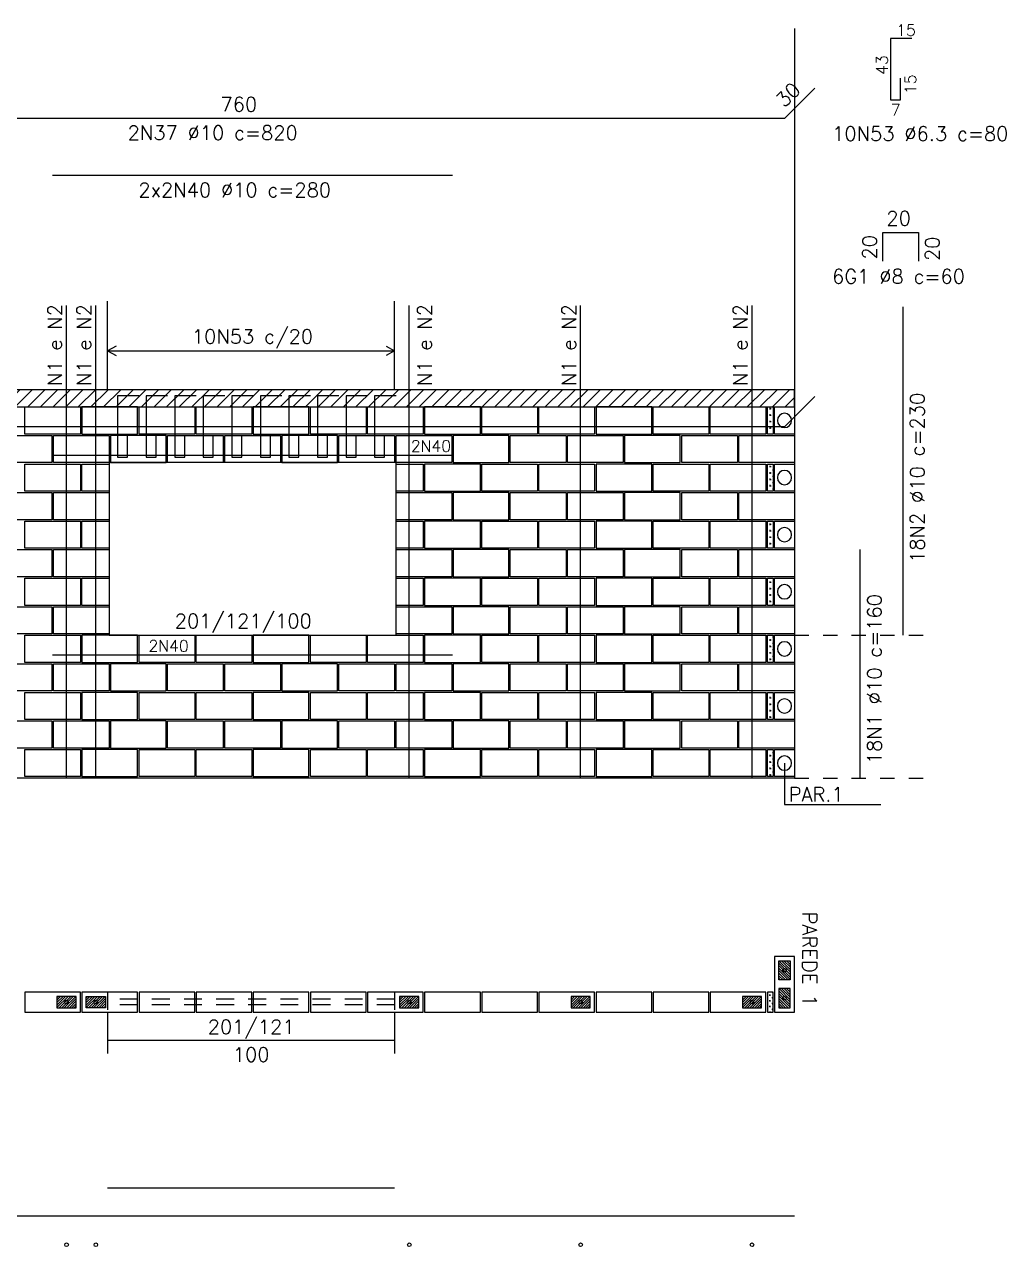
# Model space of a CAD drawing. Header units: metres. Extents: x -96 to 15, y -6 to 59.
# Drawn here: x -36.48 to -29.61, y -1.25 to 7.31 of the extents above; entities that cross this region are included whole.
import ezdxf
from ezdxf.enums import TextEntityAlignment as Align

# ---------------------------------------------------------------- set-up
doc = ezdxf.new("R2010")
doc.units = ezdxf.units.M
doc.header["$LTSCALE"] = 0.5
doc.header["$MEASUREMENT"] = 0
doc.linetypes.add('CENTER', pattern=[2, 1.25, -0.25, 0.25, -0.25])
doc.linetypes.add('HIDDEN', pattern=[0.375, 0.25, -0.125])
for name, color, linetype in [('ALV01', 2, 'CONTINUOUS'), ('AUX00', 7, 'CONTINUOUS'), ('AUX01', 1, 'CONTINUOUS'), ('B04', 6, 'CONTINUOUS'), ('B19', 3, 'CONTINUOUS'), ('B39', 2, 'CONTINUOUS'), ('B39C', 5, 'CONTINUOUS'), ('B90°', 116, 'CONTINUOUS'), ('BLOCO-I', 3, 'CONTINUOUS'), ('BLOCOS-E', 2, 'CONTINUOUS'), ('BP', 116, 'CONTINUOUS'), ('COT01', 1, 'CONTINUOUS'), ('EIX01', 1, 'CENTER'), ('ESQ05', 194, 'CONTINUOUS'), ('ESQUADRIAS', 5, 'HIDDEN'), ('FERRO', 4, 'CONTINUOUS'), ('FERRO_CANALETA', 4, 'CONTINUOUS'), ('FERRO_GROUTE', 4, 'CONTINUOUS'), ('GROUTE01', 6, 'CONTINUOUS'), ('H04', 9, 'CONTINUOUS'), ('HATCHLAJE', 251, 'HIDDEN'), ('TXPR', 3, 'CONTINUOUS'), ('TXPR02', 3, 'CONTINUOUS'), ('TXT02', 2, 'CONTINUOUS'), ('VIG02', 3, 'CONTINUOUS')]:
    doc.layers.add(name, color=color, linetype=linetype)
doc.styles.add('ROMANS', font='romans.shx')
doc.styles.add('SIMPLEX', font='SIMPLEX')
pattern_1 = [(315, (-55.621083, -42.534448), (0.0088388348, 0.0088388348), [])]

# ---------------------------------------------------------------- blocks, each defined once
blk = doc.blocks.new('*U29')
at = {"layer": 'B04'}
h = blk.add_hatch(dxfattribs=at)
h.set_pattern_fill('CROSS', scale=0.08, angle=180, style=0)
h.set_pattern_definition([(1e-14, (-114.7, 93.75), (0.02, -0.02), [0.01, -0.03]), (270, (-114.695, 93.755), (-0.02, -0.02), [0.01, -0.03])])
h.paths.add_polyline_path([(0, 0), (0, 0.14), (0.04, 0.14), (0.04, 0)])
blk.add_lwpolyline([(0, 0), (0, 0.14), (0.04, 0.14), (0.04, 0)], close=True, dxfattribs=at)
blk = doc.blocks.new('*U36')
at = {"layer": 'AUX01'}
for p, q in [((0, 2.01), (0.29, 2.01)), ((0.2, 2.01), (0.2, 0)), ((0, 0), (0.29, 0))]:
    blk.add_line(p, q, dxfattribs=at)
at = {"layer": 'ESQUADRIAS'}
for p, q in [((-0.14, 2.01), (0, 2.01)), ((-0.09, 2.01), (-0.09, 0)), ((-0.05, 2.01), (-0.05, 0)), ((-0.14, 0), (0, 0))]:
    blk.add_line(p, q, dxfattribs=at)
at = {"layer": 'TXT02', "style": 'ROMANS'}
blk.add_attdef('LARG/ALT', text='', height=0.1, rotation=90, dxfattribs=at).set_placement((0.1833, 1.005), align=Align.BOTTOM_CENTER)
blk.add_attdef('PEIT', text='', height=0.1, rotation=90, dxfattribs=at).set_placement((0.2475, 1.005), align=Align.TOP_CENTER)
blk = doc.blocks.new('BE-14X04-VISTA')
at = {"layer": 'H04'}
h = blk.add_hatch(dxfattribs=at)
h.set_pattern_fill('CROSS', color=256, scale=0.090009, style=0)
h.set_pattern_definition([(360, (9.124238, 13.820944), (0.02250224, 0.02250224), [0.01125112, -0.03375336]), (90, (9.129863, 13.815318), (-0.02250224, 0.02250224), [0.01125112, -0.03375336])])
h.paths.add_polyline_path([(-0.04, 0), (0, 0), (0, 0.19), (-0.04, 0.19)])
at = {"layer": 'B04'}
blk.add_lwpolyline([(0, 0), (-0.04, 0), (-0.04, 0.19), (0, 0.19)], close=True, dxfattribs=at)
blk = doc.blocks.new('BP')
at = {"layer": 'BP'}
blk.add_lwpolyline([(0, 0), (0.14, 0), (0.14, 0.19), (0, 0.19)], close=True, dxfattribs=at)
blk.add_circle((0.07, 0.095), 0.05, dxfattribs=at)

msp = doc.modelspace()

# ---------------------------------------------------------------- hatches: boundary and pattern name
at = {"layer": 'AUX00'}
h = msp.add_hatch(dxfattribs=at)
h.set_pattern_fill('ANSI31', scale=0.1, angle=-90, style=0)
h.set_pattern_definition(pattern_1)
h.paths.add_polyline_path([(-31.2019, 0.6159), (-31.2019, 0.7509), (-31.1219, 0.7509), (-31.1219, 0.6159)])
h = msp.add_hatch(dxfattribs=at)
h.set_pattern_fill('ANSI31', scale=0.1, angle=-90, style=0)
h.set_pattern_definition(pattern_1)
h.paths.add_polyline_path([(-31.1219, 0.5559), (-31.2019, 0.5559), (-31.2019, 0.4209), (-31.1219, 0.4209)])
h = msp.add_hatch(dxfattribs=at)
h.set_pattern_fill('ANSI31', scale=0.1, style=0)
h.set_pattern_definition([(45, (6.833422, -23.998318), (-0.0088388348, 0.0088388348), [])])
h.paths.add_polyline_path([(-36.2569, 0.5009), (-36.2569, 0.4209), (-36.1219, 0.4209), (-36.1219, 0.5009)])
h = msp.add_hatch(dxfattribs=at)
h.set_pattern_fill('ANSI31', scale=0.1, style=0)
h.set_pattern_definition([(45, (7.233422, -23.998318), (-0.0088388348, 0.0088388348), [])])
h.paths.add_polyline_path([(-35.9169, 0.5009), (-35.9169, 0.4209), (-36.0519, 0.4209), (-36.0519, 0.5009)])
h = msp.add_hatch(dxfattribs=at)
h.set_pattern_fill('ANSI31', scale=0.1, style=0)
h.set_pattern_definition([(45, (9.233422, -23.998318), (-0.0088388348, 0.0088388348), [])])
h.paths.add_polyline_path([(-33.8569, 0.5009), (-33.8569, 0.4209), (-33.7219, 0.4209), (-33.7219, 0.5009)])
h = msp.add_hatch(dxfattribs=at)
h.set_pattern_fill('ANSI31', scale=0.1, style=0)
h.set_pattern_definition([(45, (10.433422, -23.998318), (-0.0088388348, 0.0088388348), [])])
h.paths.add_polyline_path([(-32.6569, 0.5009), (-32.6569, 0.4209), (-32.5219, 0.4209), (-32.5219, 0.5009)])
h = msp.add_hatch(dxfattribs=at)
h.set_pattern_fill('ANSI31', scale=0.1, style=0)
h.set_pattern_definition([(45, (11.633422, -23.998318), (-0.0088388348, 0.0088388348), [])])
h.paths.add_polyline_path([(-31.4569, 0.5009), (-31.4569, 0.4209), (-31.3219, 0.4209), (-31.3219, 0.5009)])
at = {"layer": 'HATCHLAJE'}
h = msp.add_hatch(dxfattribs=at)
h.set_pattern_fill('ANSI31', color=256, scale=0.5)
h.set_pattern_definition([(45, (-69.101895, 0.44987), (-0.04419417, 0.04419417), [])])
h.paths.add_polyline_path([(-31.0919, 4.7499), (-46.2319, 4.7499), (-46.2319, 4.6299), (-31.0919, 4.6299)])

# ---------------------------------------------------------------- linework, layer by layer
at = {"layer": 'ALV01'}
msp.add_line((-31.0919, -1.0391), (-38.8319, -1.0391), dxfattribs=at)
at = {"layer": 'AUX01'}
for points in [[(-31.0919, 7.2799), (-31.0919, 2.0299), (-46.2319, 2.0299), (-46.2319, 7.2799)], [(-31.1619, 2.1349), (-31.1619, 1.8441), (-30.4883, 1.8441)]]:
    msp.add_lwpolyline(points, dxfattribs=at)
msp.add_lwpolyline([(-35.8919, 3.0299), (-33.8819, 3.0299), (-33.8819, 4.2399), (-35.8919, 4.2399)], close=True, dxfattribs=at)
at = {"layer": 'B19'}
for points in [[(-36.0819, 4.2299), (-35.8919, 4.2299), (-35.8919, 4.0399), (-36.0819, 4.0399)], [(-33.8819, 4.2299), (-33.6919, 4.2299), (-33.6919, 4.0399), (-33.8819, 4.0399)], [(-36.0819, 3.8299), (-35.8919, 3.8299), (-35.8919, 3.6399), (-36.0819, 3.6399)], [(-33.8819, 3.8299), (-33.6919, 3.8299), (-33.6919, 3.6399), (-33.8819, 3.6399)], [(-36.0819, 3.4299), (-35.8919, 3.4299), (-35.8919, 3.2399), (-36.0819, 3.2399)], [(-33.8819, 3.4299), (-33.6919, 3.4299), (-33.6919, 3.2399), (-33.8819, 3.2399)]]:
    msp.add_lwpolyline(points, close=True, dxfattribs=at)
at = {"layer": 'B39'}
for points in [[(-33.4819, 4.4299), (-33.4819, 4.2399), (-33.0919, 4.2399), (-33.0919, 4.4299)], [(-32.6919, 4.4299), (-32.6919, 4.2399), (-33.0819, 4.2399), (-33.0819, 4.4299)], [(-32.2919, 4.4299), (-32.2919, 4.2399), (-32.6819, 4.2399), (-32.6819, 4.4299)], [(-32.2819, 4.4299), (-32.2819, 4.2399), (-31.8919, 4.2399), (-31.8919, 4.4299)], [(-31.4919, 4.4299), (-31.4919, 4.2399), (-31.8819, 4.2399), (-31.8819, 4.4299)], [(-31.0919, 4.4299), (-31.0919, 4.2399), (-31.4819, 4.2399), (-31.4819, 4.4299)], [(-36.0919, 4.2299), (-36.0919, 4.0399), (-36.4819, 4.0399), (-36.4819, 4.2299)], [(-33.6819, 4.2299), (-33.6819, 4.0399), (-33.2919, 4.0399), (-33.2919, 4.2299)], [(-32.8919, 4.2299), (-32.8919, 4.0399), (-33.2819, 4.0399), (-33.2819, 4.2299)], [(-32.4919, 4.2299), (-32.4919, 4.0399), (-32.8819, 4.0399), (-32.8819, 4.2299)], [(-32.4819, 4.2299), (-32.4819, 4.0399), (-32.0919, 4.0399), (-32.0919, 4.2299)], [(-31.6919, 4.2299), (-31.6919, 4.0399), (-32.0819, 4.0399), (-32.0819, 4.2299)], [(-31.2919, 4.2299), (-31.2919, 4.0399), (-31.6819, 4.0399), (-31.6819, 4.2299)], [(-36.2919, 4.0299), (-36.2919, 3.8399), (-36.6819, 3.8399), (-36.6819, 4.0299)], [(-35.8919, 4.0299), (-35.8919, 3.8399), (-36.2819, 3.8399), (-36.2819, 4.0299)], [(-33.4919, 4.0299), (-33.4919, 3.8399), (-33.8819, 3.8399), (-33.8819, 4.0299)], [(-33.4819, 4.0299), (-33.4819, 3.8399), (-33.0919, 3.8399), (-33.0919, 4.0299)], [(-32.6919, 4.0299), (-32.6919, 3.8399), (-33.0819, 3.8399), (-33.0819, 4.0299)], [(-32.2919, 4.0299), (-32.2919, 3.8399), (-32.6819, 3.8399), (-32.6819, 4.0299)], [(-32.2819, 4.0299), (-32.2819, 3.8399), (-31.8919, 3.8399), (-31.8919, 4.0299)], [(-31.4919, 4.0299), (-31.4919, 3.8399), (-31.8819, 3.8399), (-31.8819, 4.0299)], [(-31.0919, 4.0299), (-31.0919, 3.8399), (-31.4819, 3.8399), (-31.4819, 4.0299)], [(-36.0919, 3.8299), (-36.0919, 3.6399), (-36.4819, 3.6399), (-36.4819, 3.8299)], [(-33.6819, 3.8299), (-33.6819, 3.6399), (-33.2919, 3.6399), (-33.2919, 3.8299)], [(-32.8919, 3.8299), (-32.8919, 3.6399), (-33.2819, 3.6399), (-33.2819, 3.8299)], [(-32.4919, 3.8299), (-32.4919, 3.6399), (-32.8819, 3.6399), (-32.8819, 3.8299)], [(-32.4819, 3.8299), (-32.4819, 3.6399), (-32.0919, 3.6399), (-32.0919, 3.8299)], [(-31.6919, 3.8299), (-31.6919, 3.6399), (-32.0819, 3.6399), (-32.0819, 3.8299)], [(-31.2919, 3.8299), (-31.2919, 3.6399), (-31.6819, 3.6399), (-31.6819, 3.8299)], [(-36.2919, 3.6299), (-36.2919, 3.4399), (-36.6819, 3.4399), (-36.6819, 3.6299)], [(-35.8919, 3.6299), (-35.8919, 3.4399), (-36.2819, 3.4399), (-36.2819, 3.6299)], [(-33.4919, 3.6299), (-33.4919, 3.4399), (-33.8819, 3.4399), (-33.8819, 3.6299)], [(-33.4819, 3.6299), (-33.4819, 3.4399), (-33.0919, 3.4399), (-33.0919, 3.6299)], [(-32.6919, 3.6299), (-32.6919, 3.4399), (-33.0819, 3.4399), (-33.0819, 3.6299)], [(-32.2919, 3.6299), (-32.2919, 3.4399), (-32.6819, 3.4399), (-32.6819, 3.6299)], [(-32.2819, 3.6299), (-32.2819, 3.4399), (-31.8919, 3.4399), (-31.8919, 3.6299)], [(-31.4919, 3.6299), (-31.4919, 3.4399), (-31.8819, 3.4399), (-31.8819, 3.6299)], [(-31.0919, 3.6299), (-31.0919, 3.4399), (-31.4819, 3.4399), (-31.4819, 3.6299)], [(-36.0919, 3.4299), (-36.0919, 3.2399), (-36.4819, 3.2399), (-36.4819, 3.4299)], [(-33.6819, 3.4299), (-33.6819, 3.2399), (-33.2919, 3.2399), (-33.2919, 3.4299)], [(-32.8919, 3.4299), (-32.8919, 3.2399), (-33.2819, 3.2399), (-33.2819, 3.4299)], [(-32.4919, 3.4299), (-32.4919, 3.2399), (-32.8819, 3.2399), (-32.8819, 3.4299)], [(-32.4819, 3.4299), (-32.4819, 3.2399), (-32.0919, 3.2399), (-32.0919, 3.4299)], [(-31.6919, 3.4299), (-31.6919, 3.2399), (-32.0819, 3.2399), (-32.0819, 3.4299)], [(-31.2919, 3.4299), (-31.2919, 3.2399), (-31.6819, 3.2399), (-31.6819, 3.4299)], [(-36.2919, 3.2299), (-36.2919, 3.0399), (-36.6819, 3.0399), (-36.6819, 3.2299)], [(-35.8919, 3.2299), (-35.8919, 3.0399), (-36.2819, 3.0399), (-36.2819, 3.2299)], [(-33.4919, 3.2299), (-33.4919, 3.0399), (-33.8819, 3.0399), (-33.8819, 3.2299)], [(-33.4819, 3.2299), (-33.4819, 3.0399), (-33.0919, 3.0399), (-33.0919, 3.2299)], [(-32.6919, 3.2299), (-32.6919, 3.0399), (-33.0819, 3.0399), (-33.0819, 3.2299)], [(-32.2919, 3.2299), (-32.2919, 3.0399), (-32.6819, 3.0399), (-32.6819, 3.2299)], [(-32.2819, 3.2299), (-32.2819, 3.0399), (-31.8919, 3.0399), (-31.8919, 3.2299)], [(-31.4919, 3.2299), (-31.4919, 3.0399), (-31.8819, 3.0399), (-31.8819, 3.2299)], [(-31.0919, 3.2299), (-31.0919, 3.0399), (-31.4819, 3.0399), (-31.4819, 3.2299)], [(-32.8919, 3.0299), (-32.8919, 2.8399), (-33.2819, 2.8399), (-33.2819, 3.0299)], [(-32.4919, 3.0299), (-32.4919, 2.8399), (-32.8819, 2.8399), (-32.8819, 3.0299)], [(-32.4819, 3.0299), (-32.4819, 2.8399), (-32.0919, 2.8399), (-32.0919, 3.0299)], [(-31.6919, 3.0299), (-31.6919, 2.8399), (-32.0819, 2.8399), (-32.0819, 3.0299)], [(-31.2919, 3.0299), (-31.2919, 2.8399), (-31.6819, 2.8399), (-31.6819, 3.0299)], [(-36.2919, 2.8299), (-36.2919, 2.6399), (-36.6819, 2.6399), (-36.6819, 2.8299)], [(-35.8919, 2.8299), (-35.8919, 2.6399), (-36.2819, 2.6399), (-36.2819, 2.8299)], [(-35.8819, 2.8299), (-35.8819, 2.6399), (-35.4919, 2.6399), (-35.4919, 2.8299)], [(-35.0919, 2.8299), (-35.0919, 2.6399), (-35.4819, 2.6399), (-35.4819, 2.8299)], [(-34.6919, 2.8299), (-34.6919, 2.6399), (-35.0819, 2.6399), (-35.0819, 2.8299)], [(-34.6819, 2.8299), (-34.6819, 2.6399), (-34.2919, 2.6399), (-34.2919, 2.8299)], [(-33.8919, 2.8299), (-33.8919, 2.6399), (-34.2819, 2.6399), (-34.2819, 2.8299)], [(-33.4919, 2.8299), (-33.4919, 2.6399), (-33.8819, 2.6399), (-33.8819, 2.8299)], [(-33.4819, 2.8299), (-33.4819, 2.6399), (-33.0919, 2.6399), (-33.0919, 2.8299)], [(-32.6919, 2.8299), (-32.6919, 2.6399), (-33.0819, 2.6399), (-33.0819, 2.8299)], [(-32.2919, 2.8299), (-32.2919, 2.6399), (-32.6819, 2.6399), (-32.6819, 2.8299)], [(-32.2819, 2.8299), (-32.2819, 2.6399), (-31.8919, 2.6399), (-31.8919, 2.8299)], [(-31.4919, 2.8299), (-31.4919, 2.6399), (-31.8819, 2.6399), (-31.8819, 2.8299)], [(-31.0919, 2.8299), (-31.0919, 2.6399), (-31.4819, 2.6399), (-31.4819, 2.8299)], [(-36.0919, 2.6299), (-36.0919, 2.4399), (-36.4819, 2.4399), (-36.4819, 2.6299)], [(-36.0819, 2.6299), (-36.0819, 2.4399), (-35.6919, 2.4399), (-35.6919, 2.6299)], [(-35.2919, 2.6299), (-35.2919, 2.4399), (-35.6819, 2.4399), (-35.6819, 2.6299)], [(-34.8919, 2.6299), (-34.8919, 2.4399), (-35.2819, 2.4399), (-35.2819, 2.6299)], [(-34.8819, 2.6299), (-34.8819, 2.4399), (-34.4919, 2.4399), (-34.4919, 2.6299)], [(-34.0919, 2.6299), (-34.0919, 2.4399), (-34.4819, 2.4399), (-34.4819, 2.6299)], [(-33.6919, 2.6299), (-33.6919, 2.4399), (-34.0819, 2.4399), (-34.0819, 2.6299)], [(-33.6819, 2.6299), (-33.6819, 2.4399), (-33.2919, 2.4399), (-33.2919, 2.6299)], [(-32.8919, 2.6299), (-32.8919, 2.4399), (-33.2819, 2.4399), (-33.2819, 2.6299)], [(-32.4919, 2.6299), (-32.4919, 2.4399), (-32.8819, 2.4399), (-32.8819, 2.6299)], [(-32.4819, 2.6299), (-32.4819, 2.4399), (-32.0919, 2.4399), (-32.0919, 2.6299)], [(-31.6919, 2.6299), (-31.6919, 2.4399), (-32.0819, 2.4399), (-32.0819, 2.6299)], [(-31.2919, 2.6299), (-31.2919, 2.4399), (-31.6819, 2.4399), (-31.6819, 2.6299)], [(-36.2919, 2.4299), (-36.2919, 2.2399), (-36.6819, 2.2399), (-36.6819, 2.4299)], [(-35.8919, 2.4299), (-35.8919, 2.2399), (-36.2819, 2.2399), (-36.2819, 2.4299)], [(-35.8819, 2.4299), (-35.8819, 2.2399), (-35.4919, 2.2399), (-35.4919, 2.4299)], [(-35.0919, 2.4299), (-35.0919, 2.2399), (-35.4819, 2.2399), (-35.4819, 2.4299)], [(-34.6919, 2.4299), (-34.6919, 2.2399), (-35.0819, 2.2399), (-35.0819, 2.4299)], [(-34.6819, 2.4299), (-34.6819, 2.2399), (-34.2919, 2.2399), (-34.2919, 2.4299)], [(-33.8919, 2.4299), (-33.8919, 2.2399), (-34.2819, 2.2399), (-34.2819, 2.4299)], [(-33.4919, 2.4299), (-33.4919, 2.2399), (-33.8819, 2.2399), (-33.8819, 2.4299)], [(-33.4819, 2.4299), (-33.4819, 2.2399), (-33.0919, 2.2399), (-33.0919, 2.4299)], [(-32.6919, 2.4299), (-32.6919, 2.2399), (-33.0819, 2.2399), (-33.0819, 2.4299)], [(-32.2919, 2.4299), (-32.2919, 2.2399), (-32.6819, 2.2399), (-32.6819, 2.4299)], [(-32.2819, 2.4299), (-32.2819, 2.2399), (-31.8919, 2.2399), (-31.8919, 2.4299)], [(-31.4919, 2.4299), (-31.4919, 2.2399), (-31.8819, 2.2399), (-31.8819, 2.4299)], [(-31.0919, 2.4299), (-31.0919, 2.2399), (-31.4819, 2.2399), (-31.4819, 2.4299)], [(-36.0919, 2.2299), (-36.0919, 2.0399), (-36.4819, 2.0399), (-36.4819, 2.2299)], [(-36.0819, 2.2299), (-36.0819, 2.0399), (-35.6919, 2.0399), (-35.6919, 2.2299)], [(-35.2919, 2.2299), (-35.2919, 2.0399), (-35.6819, 2.0399), (-35.6819, 2.2299)], [(-34.8919, 2.2299), (-34.8919, 2.0399), (-35.2819, 2.0399), (-35.2819, 2.2299)], [(-34.8819, 2.2299), (-34.8819, 2.0399), (-34.4919, 2.0399), (-34.4919, 2.2299)], [(-34.0919, 2.2299), (-34.0919, 2.0399), (-34.4819, 2.0399), (-34.4819, 2.2299)], [(-33.6919, 2.2299), (-33.6919, 2.0399), (-34.0819, 2.0399), (-34.0819, 2.2299)], [(-33.6819, 2.2299), (-33.6819, 2.0399), (-33.2919, 2.0399), (-33.2919, 2.2299)], [(-32.8919, 2.2299), (-32.8919, 2.0399), (-33.2819, 2.0399), (-33.2819, 2.2299)], [(-32.4919, 2.2299), (-32.4919, 2.0399), (-32.8819, 2.0399), (-32.8819, 2.2299)], [(-32.4819, 2.2299), (-32.4819, 2.0399), (-32.0919, 2.0399), (-32.0919, 2.2299)], [(-31.6919, 2.2299), (-31.6919, 2.0399), (-32.0819, 2.0399), (-32.0819, 2.2299)], [(-31.2919, 2.2299), (-31.2919, 2.0399), (-31.6819, 2.0399), (-31.6819, 2.2299)]]:
    msp.add_lwpolyline(points, close=True, dxfattribs=at)
at = {"layer": 'B39C'}
for points in [[(-36.0919, 4.6299), (-36.0919, 4.4399), (-36.4819, 4.4399), (-36.4819, 4.6299)], [(-36.0819, 4.6299), (-36.0819, 4.4399), (-35.6919, 4.4399), (-35.6919, 4.6299)], [(-35.2919, 4.6299), (-35.2919, 4.4399), (-35.6819, 4.4399), (-35.6819, 4.6299)], [(-34.8919, 4.6299), (-34.8919, 4.4399), (-35.2819, 4.4399), (-35.2819, 4.6299)], [(-34.8819, 4.6299), (-34.8819, 4.4399), (-34.4919, 4.4399), (-34.4919, 4.6299)], [(-34.0919, 4.6299), (-34.0919, 4.4399), (-34.4819, 4.4399), (-34.4819, 4.6299)], [(-33.6919, 4.6299), (-33.6919, 4.4399), (-34.0819, 4.4399), (-34.0819, 4.6299)], [(-33.6819, 4.6299), (-33.6819, 4.4399), (-33.2919, 4.4399), (-33.2919, 4.6299)], [(-32.8919, 4.6299), (-32.8919, 4.4399), (-33.2819, 4.4399), (-33.2819, 4.6299)], [(-32.4919, 4.6299), (-32.4919, 4.4399), (-32.8819, 4.4399), (-32.8819, 4.6299)], [(-32.4819, 4.6299), (-32.4819, 4.4399), (-32.0919, 4.4399), (-32.0919, 4.6299)], [(-31.6919, 4.6299), (-31.6919, 4.4399), (-32.0819, 4.4399), (-32.0819, 4.6299)], [(-31.2919, 4.6299), (-31.2919, 4.4399), (-31.6819, 4.4399), (-31.6819, 4.6299)], [(-36.2919, 4.4299), (-36.2919, 4.2399), (-36.6819, 4.2399), (-36.6819, 4.4299)], [(-35.8919, 4.4299), (-35.8919, 4.2399), (-36.2819, 4.2399), (-36.2819, 4.4299)], [(-35.8819, 4.4299), (-35.8819, 4.2399), (-35.4919, 4.2399), (-35.4919, 4.4299)], [(-35.0919, 4.4299), (-35.0919, 4.2399), (-35.4819, 4.2399), (-35.4819, 4.4299)], [(-34.6919, 4.4299), (-34.6919, 4.2399), (-35.0819, 4.2399), (-35.0819, 4.4299)], [(-34.6819, 4.4299), (-34.6819, 4.2399), (-34.2919, 4.2399), (-34.2919, 4.4299)], [(-33.8919, 4.4299), (-33.8919, 4.2399), (-34.2819, 4.2399), (-34.2819, 4.4299)], [(-33.4919, 4.4299), (-33.4919, 4.2399), (-33.8819, 4.2399), (-33.8819, 4.4299)], [(-36.0919, 3.0299), (-36.0919, 2.8399), (-36.4819, 2.8399), (-36.4819, 3.0299)], [(-36.0819, 3.0299), (-36.0819, 2.8399), (-35.6919, 2.8399), (-35.6919, 3.0299)], [(-35.2919, 3.0299), (-35.2919, 2.8399), (-35.6819, 2.8399), (-35.6819, 3.0299)], [(-34.8919, 3.0299), (-34.8919, 2.8399), (-35.2819, 2.8399), (-35.2819, 3.0299)], [(-34.8819, 3.0299), (-34.8819, 2.8399), (-34.4919, 2.8399), (-34.4919, 3.0299)], [(-34.0919, 3.0299), (-34.0919, 2.8399), (-34.4819, 2.8399), (-34.4819, 3.0299)], [(-33.6919, 3.0299), (-33.6919, 2.8399), (-34.0819, 2.8399), (-34.0819, 3.0299)], [(-33.6819, 3.0299), (-33.6819, 2.8399), (-33.2919, 2.8399), (-33.2919, 3.0299)]]:
    msp.add_lwpolyline(points, close=True, dxfattribs=at)
at = {"layer": 'BLOCO-I', "color": 3}
for points in [[(-31.2019, 0.6159), (-31.2019, 0.7509), (-31.1219, 0.7509), (-31.1219, 0.6159)], [(-31.1219, 0.5559), (-31.2019, 0.5559), (-31.2019, 0.4209), (-31.1219, 0.4209)], [(-36.2569, 0.5009), (-36.2569, 0.4209), (-36.1219, 0.4209), (-36.1219, 0.5009)], [(-35.9169, 0.5009), (-35.9169, 0.4209), (-36.0519, 0.4209), (-36.0519, 0.5009)], [(-33.8569, 0.5009), (-33.8569, 0.4209), (-33.7219, 0.4209), (-33.7219, 0.5009)], [(-32.6569, 0.5009), (-32.6569, 0.4209), (-32.5219, 0.4209), (-32.5219, 0.5009)], [(-31.4569, 0.5009), (-31.4569, 0.4209), (-31.3219, 0.4209), (-31.3219, 0.5009)]]:
    msp.add_lwpolyline(points, close=True, dxfattribs=at)
at = {"layer": 'BLOCOS-E'}
for points in [[(-31.2319, 0.7809), (-31.2319, 0.3909), (-31.0919, 0.3909), (-31.0919, 0.7809)], [(-36.4819, 0.3909), (-36.0919, 0.3909), (-36.0919, 0.5309), (-36.4819, 0.5309)], [(-36.0819, 0.3909), (-35.6919, 0.3909), (-35.6919, 0.5309), (-36.0819, 0.5309)], [(-35.6819, 0.3909), (-35.2919, 0.3909), (-35.2919, 0.5309), (-35.6819, 0.5309)], [(-35.2819, 0.3909), (-34.8919, 0.3909), (-34.8919, 0.5309), (-35.2819, 0.5309)], [(-34.8819, 0.3909), (-34.4919, 0.3909), (-34.4919, 0.5309), (-34.8819, 0.5309)], [(-34.4819, 0.3909), (-34.0919, 0.3909), (-34.0919, 0.5309), (-34.4819, 0.5309)], [(-34.0819, 0.3909), (-33.6919, 0.3909), (-33.6919, 0.5309), (-34.0819, 0.5309)], [(-33.6819, 0.3909), (-33.2919, 0.3909), (-33.2919, 0.5309), (-33.6819, 0.5309)], [(-33.2819, 0.3909), (-32.8919, 0.3909), (-32.8919, 0.5309), (-33.2819, 0.5309)], [(-32.8819, 0.3909), (-32.4919, 0.3909), (-32.4919, 0.5309), (-32.8819, 0.5309)], [(-32.4819, 0.3909), (-32.0919, 0.3909), (-32.0919, 0.5309), (-32.4819, 0.5309)], [(-32.0819, 0.3909), (-31.6919, 0.3909), (-31.6919, 0.5309), (-32.0819, 0.5309)], [(-31.6819, 0.3909), (-31.2919, 0.3909), (-31.2919, 0.5309), (-31.6819, 0.5309)]]:
    msp.add_lwpolyline(points, close=True, dxfattribs=at)
at = {"layer": 'COT01'}
for p, q in [((-35.8419, 5.0564), (-35.9019, 5.023)), ((-33.9519, 5.0564), (-33.8919, 5.023)), ((-35.9019, 5.023), (-33.8919, 5.023)), ((-35.9019, 5.023), (-35.8419, 4.9897)), ((-33.8919, 5.023), (-33.9519, 4.9897))]:
    msp.add_line(p, q, dxfattribs=at)
at = {"layer": 'EIX01'}
for p, q in [((-35.9019, 4.7499), (-35.9019, 5.371)), ((-33.8919, 4.7499), (-33.8919, 5.371))]:
    msp.add_line(p, q, dxfattribs=at)
at = {"layer": 'EIX01', "linetype": 'HIDDEN', "ltscale": 0.5}
for p, q in [((-31.0919, 3.0299), (-30.1319, 3.0299)), ((-31.0919, 2.0299), (-30.1319, 2.0299))]:
    msp.add_line(p, q, dxfattribs=at)
at = {"layer": 'ESQ05'}
msp.add_line((-35.9019, -0.8392), (-33.8919, -0.8392), dxfattribs=at)
at = {"layer": 'FERRO'}
for points in [[(-30.2692, 7.2106), (-30.4192, 7.2106), (-30.4192, 6.7806), (-30.3492, 6.7806), (-30.3492, 6.9321)], [(-30.4742, 5.6516), (-30.4742, 5.8516), (-30.2242, 5.8516), (-30.2242, 5.6516)], [(-35.6819, 4.7071), (-35.8319, 4.7071), (-35.8319, 4.2771), (-35.7619, 4.2771), (-35.7619, 4.4286)], [(-35.4819, 4.7071), (-35.6319, 4.7071), (-35.6319, 4.2771), (-35.5619, 4.2771), (-35.5619, 4.4286)], [(-35.2819, 4.7071), (-35.4319, 4.7071), (-35.4319, 4.2771), (-35.3619, 4.2771), (-35.3619, 4.4286)], [(-35.0819, 4.7071), (-35.2319, 4.7071), (-35.2319, 4.2771), (-35.1619, 4.2771), (-35.1619, 4.4286)], [(-34.8819, 4.7071), (-35.0319, 4.7071), (-35.0319, 4.2771), (-34.9619, 4.2771), (-34.9619, 4.4286)], [(-34.6819, 4.7071), (-34.8319, 4.7071), (-34.8319, 4.2771), (-34.7619, 4.2771), (-34.7619, 4.4286)], [(-34.4819, 4.7071), (-34.6319, 4.7071), (-34.6319, 4.2771), (-34.5619, 4.2771), (-34.5619, 4.4286)], [(-34.2819, 4.7071), (-34.4319, 4.7071), (-34.4319, 4.2771), (-34.3619, 4.2771), (-34.3619, 4.4286)], [(-34.0819, 4.7071), (-34.2319, 4.7071), (-34.2319, 4.2771), (-34.1619, 4.2771), (-34.1619, 4.4286)], [(-33.8819, 4.7071), (-34.0319, 4.7071), (-34.0319, 4.2771), (-33.9619, 4.2771), (-33.9619, 4.4286)]]:
    msp.add_lwpolyline(points, dxfattribs=at)
at = {"layer": 'FERRO_CANALETA'}
for points in [[(-30.9498, 6.862), (-31.1619, 6.6499), (-38.7621, 6.6499), (-38.9742, 6.862)], [(-33.4869, 6.2499), (-36.2869, 6.2499)], [(-30.9498, 4.702), (-31.1619, 4.4899), (-38.7621, 4.4899), (-38.9742, 4.702)], [(-33.4869, 4.2899), (-36.2869, 4.2899)], [(-33.4869, 2.8899), (-36.2869, 2.8899)]]:
    msp.add_lwpolyline(points, dxfattribs=at)
at = {"layer": 'FERRO_GROUTE'}
for p, q in [((-36.1894, 2.0299), (-36.1894, 5.3399)), ((-35.9844, 2.0299), (-35.9844, 5.3399)), ((-33.7894, 2.0299), (-33.7894, 5.3399)), ((-32.5894, 2.0299), (-32.5894, 5.3399)), ((-31.3894, 2.0299), (-31.3894, 5.3399)), ((-30.3319, 3.0299), (-30.3319, 5.3299)), ((-30.6319, 2.0299), (-30.6319, 3.6299))]:
    msp.add_line(p, q, dxfattribs=at)
at = {"layer": 'GROUTE01', "color": 6}
for centre in [(-31.1619, 0.6834), (-36.1894, 0.4609), (-35.9844, 0.4609), (-33.7894, 0.4609), (-32.5894, 0.4609), (-31.3894, 0.4609), (-31.1619, 0.4884), (-36.1894, -1.2391), (-35.9844, -1.2391), (-33.7894, -1.2391), (-32.5894, -1.2391), (-31.3894, -1.2391)]:
    msp.add_circle(centre, 0.0125, dxfattribs=at)
at = {"layer": 'VIG02'}
msp.add_lwpolyline([(-31.0919, 4.7499), (-46.2319, 4.7499), (-46.2319, 4.6299), (-31.0919, 4.6299)], close=True, dxfattribs=at)

# ---------------------------------------------------------------- block references
at = {"layer": 'B04'}
for p in [(-31.2419, 4.4399), (-31.2419, 4.0399), (-31.2419, 3.6399), (-31.2419, 3.2399), (-31.2419, 2.8399), (-31.2419, 2.4399), (-31.2419, 2.0399)]:
    msp.add_blockref('BE-14X04-VISTA', p, dxfattribs=at)
at = {"layer": 'B04', "xscale": -1}
msp.add_blockref('*U29', (-31.2419, 0.3909), dxfattribs=at)
at = {"layer": 'B90°', "xscale": -1}
for p in [(-31.0919, 4.4399), (-31.0919, 4.0399), (-31.0919, 3.6399), (-31.0919, 3.2399), (-31.0919, 2.8399), (-31.0919, 2.4399), (-31.0919, 2.0399)]:
    msp.add_blockref('BP', p, dxfattribs=at)
at = {"layer": 'TXPR', "rotation": 270}
msp.add_blockref('*U36', (-35.9019, 0.3909), dxfattribs=at).add_auto_attribs({'PEIT': '100', 'LARG/ALT': '201/121'})

# ---------------------------------------------------------------- texts
at = {"layer": 'TXPR02', "style": 'SIMPLEX'}
msp.add_text('PAREDE 1', height=0.1, rotation=270, dxfattribs=at).set_placement((-31.0356, 1.0936))
at = {"layer": 'TXT02', "style": 'SIMPLEX'}
for s, height, p in [('15', 0.08, (-30.3794, 7.2289)), ('760', 0.1, (-35.112, 6.6999)), ('7', 0.08, (-30.4179, 6.6702)), ('2N37 %%C10 c=820', 0.1, (-35.762, 6.4999)), ('10N53 %%C6.3 c=80', 0.1, (-30.8283, 6.4937)), ('2x2N40 %%C10 c=280', 0.1, (-35.6869, 6.0999)), ('20', 0.1, (-30.4484, 5.9015)), ('6G1 %%C8 c=60', 0.1, (-30.8283, 5.4937)), ('10N53 c/20', 0.1, (-35.3118, 5.073)), ('2N40', 0.08, (-33.7783, 4.3157)), ('201/121/100', 0.1, (-35.4322, 3.0799)), ('2N40', 0.08, (-35.6155, 2.9157))]:
    msp.add_text(s, height=height, dxfattribs=at).set_placement(p)
for s, height, rotation, p in [('43', 0.08, 90, (-30.439, 6.9558)), ('15', 0.08, 90, (-30.24, 6.8211)), ('30', 0.1, 45.00051, (-31.1619, 6.7206)), ('20', 0.1, 90, (-30.5163, 5.6626)), ('20', 0.1, 90, (-30.076, 5.6514)), ('N1 e N2', 0.1, 90, (-36.2217, 4.7763)), ('N1 e N2', 0.1, 90, (-36.0167, 4.7763)), ('N1 e N2', 0.1, 90, (-33.6316, 4.7763)), ('N1 e N2', 0.1, 90, (-32.6217, 4.7763)), ('N1 e N2', 0.1, 90, (-31.4217, 4.7763)), ('18N2 %%C10 c=230', 0.1, 90, (-30.1819, 3.5375)), ('18N1 %%C10 c=160', 0.1, 90, (-30.4819, 2.1276)), ('PAR.1', 0.1, 0, (-31.1332, 1.8655))]:
    msp.add_text(s, height=height, rotation=rotation, dxfattribs=at).set_placement(p)

doc.saveas('drawing.dxf')
